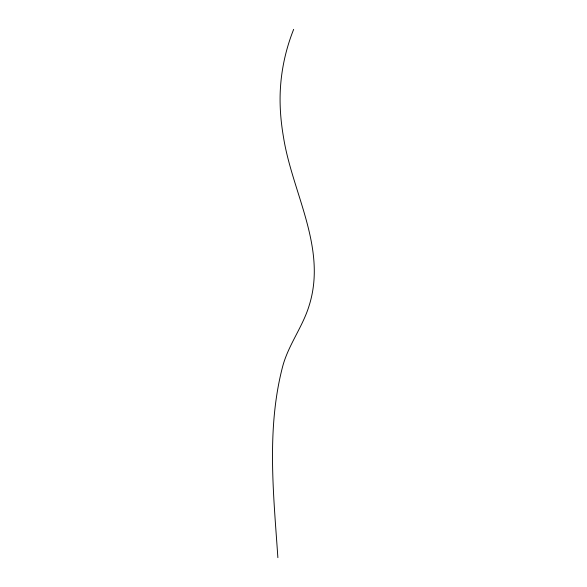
<?xml version="1.0" encoding="UTF-8"?>
<svg xmlns="http://www.w3.org/2000/svg" width="587" height="587" viewBox="0 0 587 587"><rect width="100%" height="100%" fill="white"/><g stroke="black" fill="none" stroke-linecap="round" stroke-linejoin="round"><path stroke-width="0.88" d="M293.661 29.35C284.827 51.48 280.131 75.202 280.08 99.034A201.59 116.387 60 0 0 283.47 137.006C292.194 192.727 327.23 247.875 309.21 305.401C302.775 326.82 288.4 344.833 282.648 366.53C266.359 428.84 273.557 494.276 277.878 557.65"/></g></svg>
